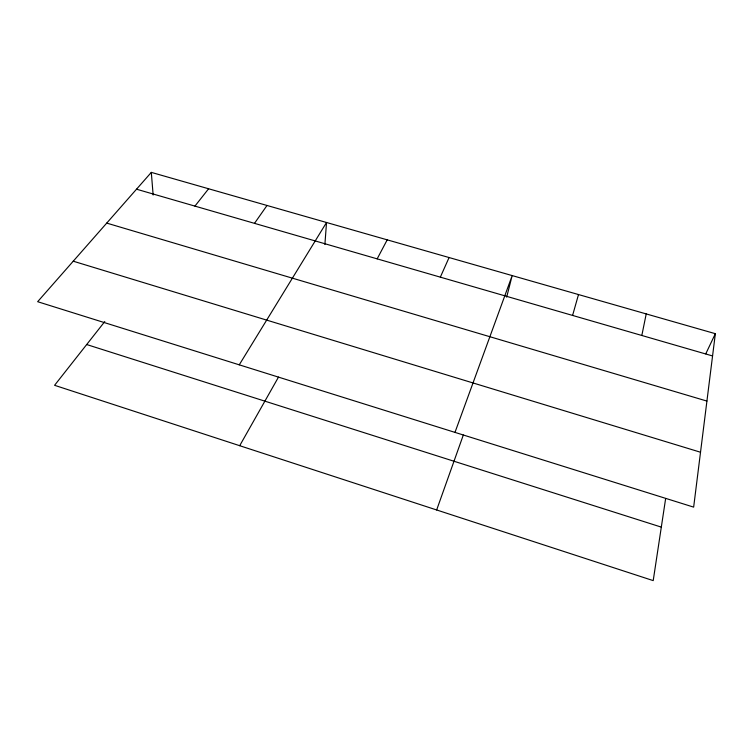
<?xml version="1.0" encoding="UTF-8"?>
<svg xmlns="http://www.w3.org/2000/svg" width="753" height="753" viewBox="0 0 753 753"><rect width="100%" height="100%" fill="white"/><g stroke="black" fill="none" stroke-linecap="round" stroke-linejoin="round"><path stroke-width="1.13" d="M324.891 244.518L326.529 222.493L239.247 364.829M715.35 333.692L693.654 507.127L37.65 301.699L151.306 172.381L715.35 333.692L705.759 353.854M665.643 498.542L653.209 580.619L54.583 385.301L104.789 321.54M641.829 335.48L646.215 313.916M506.665 297.162L512.172 275.579L454.981 432.391M572.591 315.432L578.502 294.555M436.655 509.969L463.33 434.999M440.336 277.151L449.08 257.535M377.159 258.863L387.211 239.84M239.699 445.701L278.488 377.102M254.495 223.359L267.014 205.465M194.933 206.115L208.609 188.768M136.519 189.201L712.564 355.953M106.728 223.104L706.916 401.076M73.239 261.197L700.516 452.233M86.689 344.535L661.313 527.119M151.306 172.381L153.141 195.018"/></g></svg>
